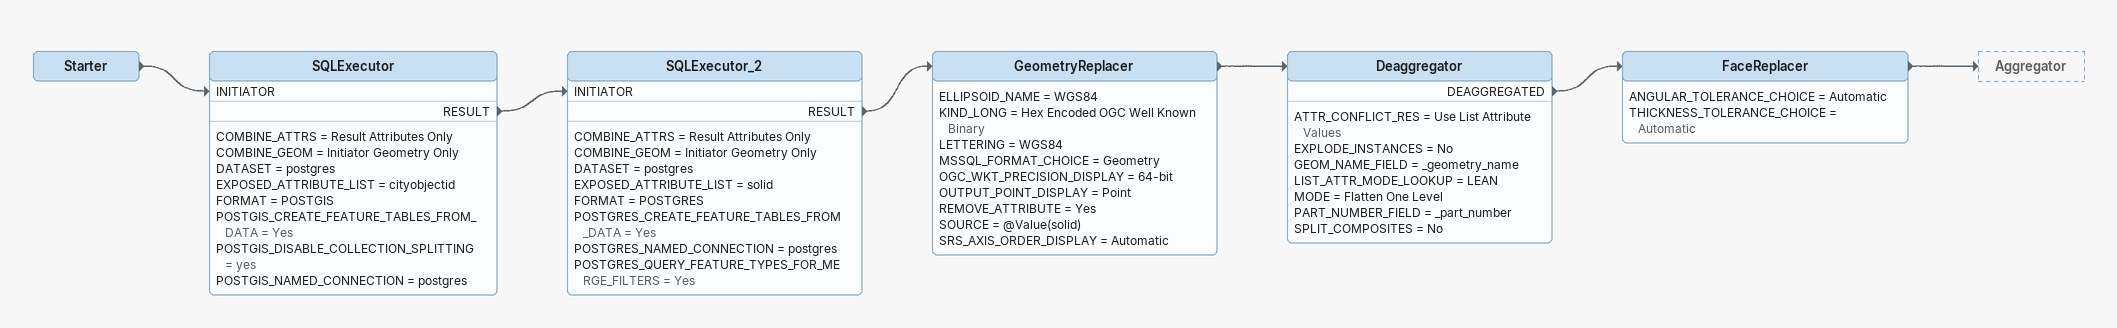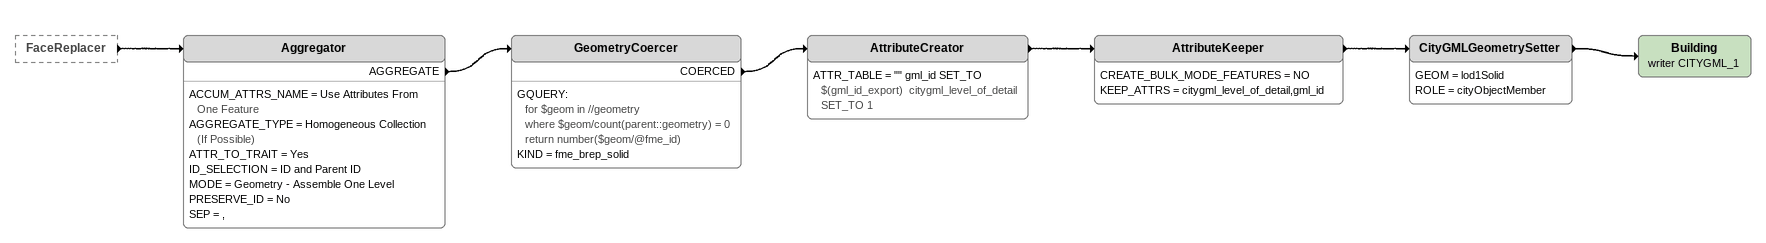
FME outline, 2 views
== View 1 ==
Starter
    -> SQLExecutor [INITIATOR]
SQLExecutor
    COMBINE_ATTRS = Result Attributes Only
    COMBINE_GEOM = Initiator Geometry Only
    DATASET = postgres
    EXPOSED_ATTRIBUTE_LIST = cityobjectid
    FORMAT = POSTGIS
    POSTGIS_CREATE_FEATURE_TABLES_FROM_DATA = Yes
    POSTGIS_DISABLE_COLLECTION_SPLITTING = yes
    POSTGIS_NAMED_CONNECTION = postgres
    RESULT -> SQLExecutor_2 [INITIATOR]
SQLExecutor_2
    COMBINE_ATTRS = Result Attributes Only
    COMBINE_GEOM = Initiator Geometry Only
    DATASET = postgres
    EXPOSED_ATTRIBUTE_LIST = solid
    FORMAT = POSTGRES
    POSTGRES_CREATE_FEATURE_TABLES_FROM_DATA = Yes
    POSTGRES_NAMED_CONNECTION = postgres
    POSTGRES_QUERY_FEATURE_TYPES_FOR_MERGE_FILTERS = Yes
    RESULT -> GeometryReplacer
GeometryReplacer
    ELLIPSOID_NAME = WGS84
    KIND_LONG = Hex Encoded OGC Well Known Binary
    LETTERING = WGS84
    MSSQL_FORMAT_CHOICE = Geometry
    OGC_WKT_PRECISION_DISPLAY = 64-bit
    OUTPUT_POINT_DISPLAY = Point
    REMOVE_ATTRIBUTE = Yes
    SOURCE = @Value(solid)
    SRS_AXIS_ORDER_DISPLAY = Automatic
    -> Deaggregator
Deaggregator
    ATTR_CONFLICT_RES = Use List Attribute Values
    EXPLODE_INSTANCES = No
    GEOM_NAME_FIELD = _geometry_name
    LIST_ATTR_MODE_LOOKUP = LEAN
    MODE = Flatten One Level
    PART_NUMBER_FIELD = _part_number
    SPLIT_COMPOSITES = No
    DEAGGREGATED -> FaceReplacer
FaceReplacer
    ANGULAR_TOLERANCE_CHOICE = Automatic
    THICKNESS_TOLERANCE_CHOICE = Automatic
    -> Aggregator

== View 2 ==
FaceReplacer [outside]
    -> Aggregator
Aggregator
    ACCUM_ATTRS_NAME = Use Attributes From One Feature
    AGGREGATE_TYPE = Homogeneous Collection (If Possible)
    ATTR_TO_TRAIT = Yes
    ID_SELECTION = ID and Parent ID
    MODE = Geometry - Assemble One Level
    PRESERVE_ID = No
    SEP = ,
    AGGREGATE -> GeometryCoercer
GeometryCoercer
    GQUERY:
      for $geom in //geometry
      where $geom/count(parent::geometry) = 0
      return number($geom/@fme_id)
    KIND = fme_brep_solid
    COERCED -> AttributeCreator
AttributeCreator
    ATTR_TABLE = "" gml_id SET_TO $(gml_id_export)  citygml_level_of_detail SET_TO 1
    -> AttributeKeeper
AttributeKeeper
    CREATE_BULK_MODE_FEATURES = NO
    KEEP_ATTRS = citygml_level_of_detail,gml_id
    -> CityGMLGeometrySetter
CityGMLGeometrySetter
    GEOM = lod1Solid
    ROLE = cityObjectMember
    -> Building (writer CITYGML_1)
Building (writer CITYGML_1)
